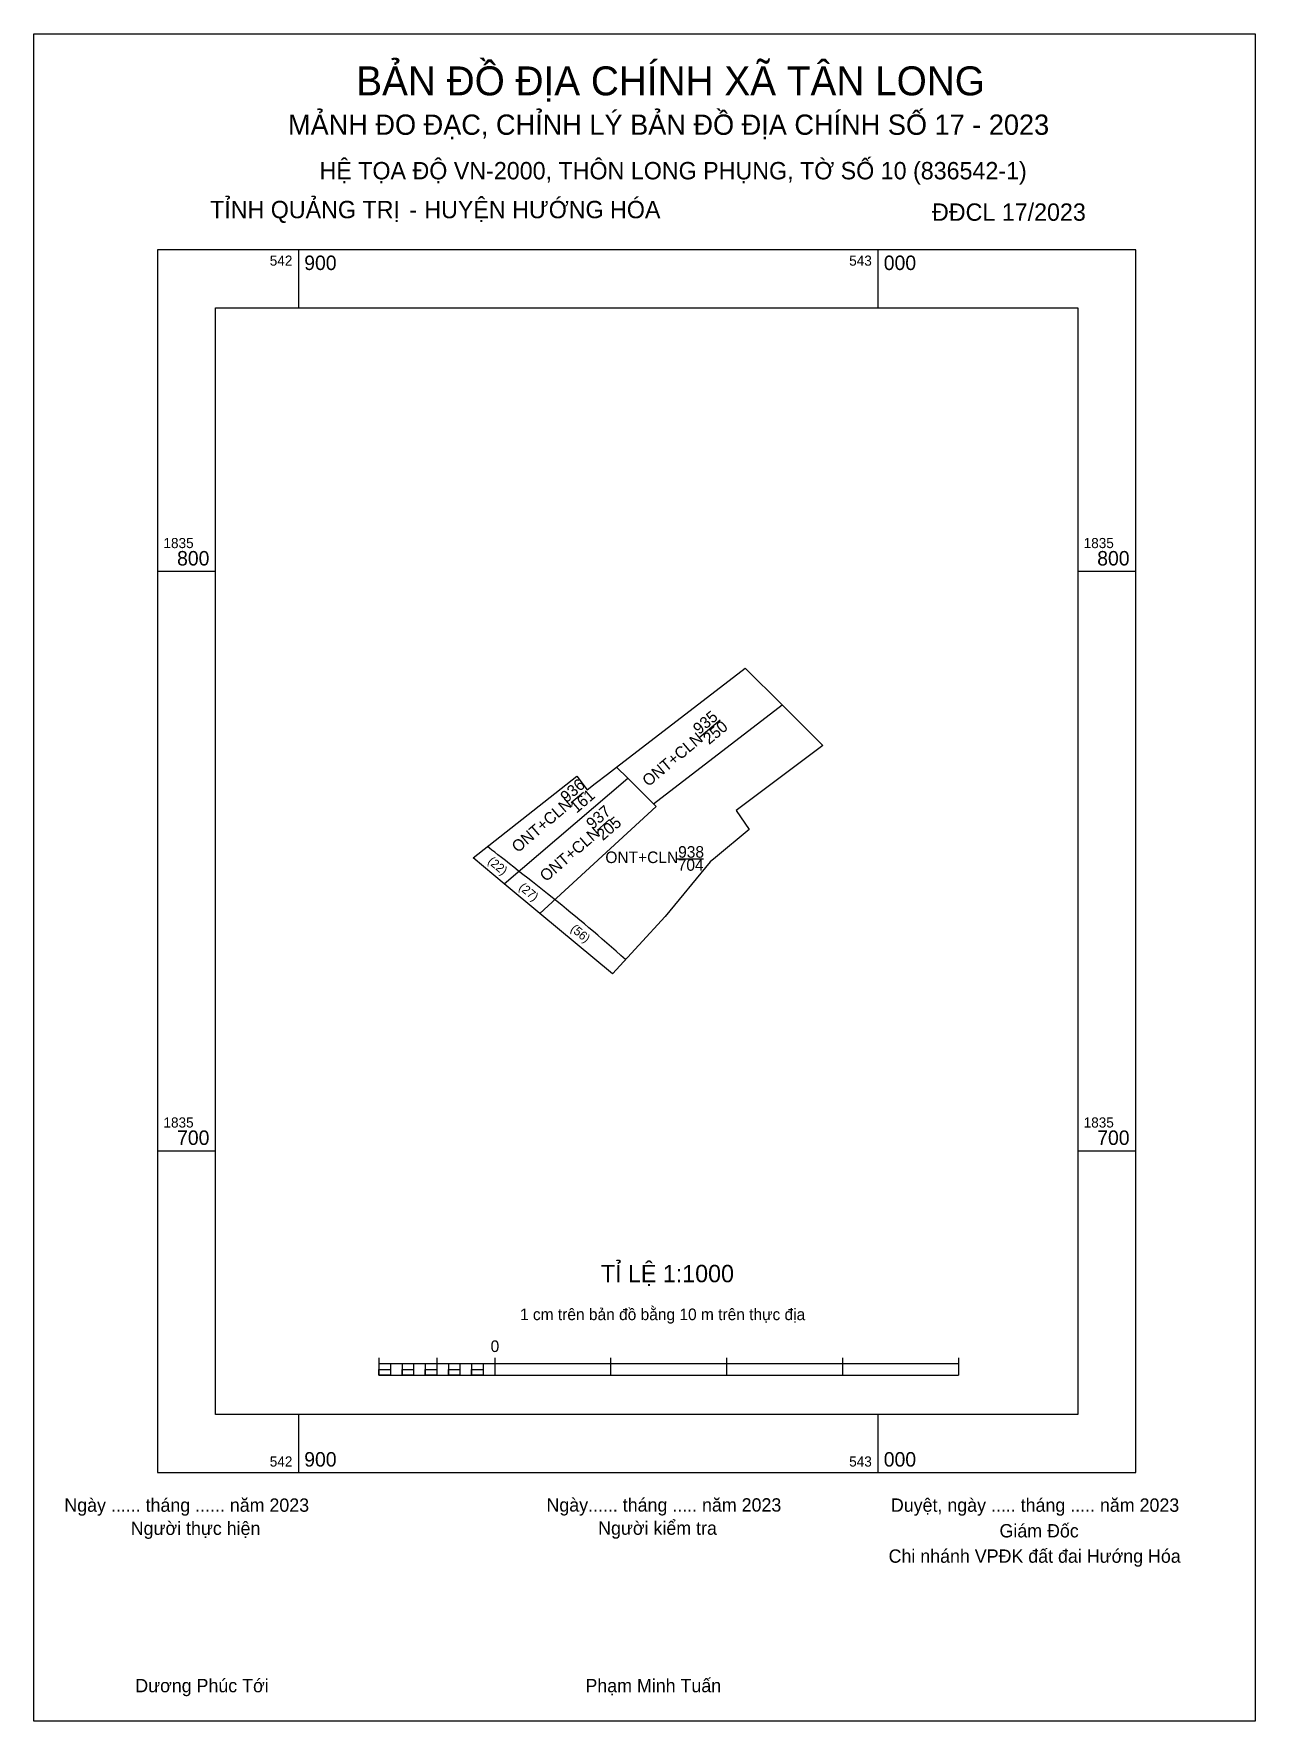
# Model space of a CAD drawing. Extents: x 542854 to 543065, y 1835602 to 1835893.
import ezdxf

# ---------------------------------------------------------------- set-up
doc = ezdxf.new("R2010")
doc.units = 0
for name, color, linetype in [('Level 1', 7, 'Continuous'), ('Level 10', 7, 'Continuous'), ('Level 13', 7, 'Continuous'), ('Level 2', 7, 'Continuous'), ('Level 6', 7, 'Continuous'), ('Level 62', 7, 'Continuous'), ('Level 63', 7, 'Continuous')]:
    doc.layers.add(name, color=color, linetype=linetype)

msp = doc.modelspace()

# ---------------------------------------------------------------- linework, layer by layer
at = {"layer": 'Level 1'}
for p, q in [((542854.33, 1835892.77), (542854.33, 1835892.77)), ((543065.1, 1835601.54), (543065.1, 1835601.54))]:
    msp.add_line(p, q, dxfattribs=at)
at = {"layer": 'Level 10'}
for p, q in [((542961.29, 1835759.84), (542983.47, 1835776.93)), ((542935.51, 1835746.04), (542956.83, 1835764.28)), ((542954.9, 1835766.2), (542956.83, 1835764.28)), ((542956.83, 1835764.28), (542961.29, 1835759.84)), ((542961.74, 1835759.39), (542941.66, 1835740.92)), ((542961.29, 1835759.84), (542961.74, 1835759.39))]:
    msp.add_line(p, q, dxfattribs=at)
msp.add_lwpolyline([(542948.01, 1835764.62), (542949.82, 1835762.27), (542951.22, 1835763.35), (542953.32, 1835764.98), (542954.9, 1835766.2), (542977.09, 1835783.28), (542983.47, 1835776.93), (542990.5, 1835769.92), (542975.55, 1835758.7), (542977.79, 1835755.45), (542971.97, 1835750.6), (542971.05, 1835749.83), (542963.29, 1835740.44), (542954.17, 1835730.51), (542941.66, 1835740.92), (542935.51, 1835746.04), (542930.13, 1835750.52)], close=True, dxfattribs=at)
at = {"layer": 'Level 13'}
for p, q in [((542969.13, 1835771.32), (542972.77, 1835774.38)), ((542947.07, 1835760.09), (542949.16, 1835761.9)), ((542951.6, 1835755.35), (542953.69, 1835757.15)), ((542951.6, 1835755.35), (542953.69, 1835757.15)), ((542965.14, 1835750.39), (542969.9, 1835750.39))]:
    msp.add_line(p, q, dxfattribs=at)
at = {"layer": 'Level 2'}
msp.add_lwpolyline([(542854.33, 1835892.77), (543065.09, 1835892.77), (543065.09, 1835601.54), (542854.33, 1835601.54)], close=True, dxfattribs=at)
at = {"layer": 'Level 6'}
msp.add_open_spline([(542956.43, 1835732.98), (542952, 1835736.95), (542944.48, 1835743.3), (542934.24, 1835751.2), (542932.63, 1835752.49)], degree=3, dxfattribs=at)
at = {"layer": 'Level 62'}
msp.add_lwpolyline([(542885.71, 1835845.49), (543034.49, 1835845.49), (543034.49, 1835654.49), (542885.71, 1835654.49)], close=True, dxfattribs=at)
at = {"layer": 'Level 63'}
for p, q in [((542854.33, 1835887.77), (542854.33, 1835892.77)), ((542854.33, 1835892.77), (542859.33, 1835892.77)), ((542854.33, 1835887.77), (542854.33, 1835892.77)), ((542854.33, 1835892.77), (542859.33, 1835892.77)), ((543060.09, 1835892.77), (543065.09, 1835892.77)), ((543060.09, 1835892.77), (543065.09, 1835892.77)), ((543065.09, 1835892.77), (543065.09, 1835887.77)), ((543065.09, 1835892.77), (543065.09, 1835887.77)), ((542854.33, 1835887.77), (542854.33, 1835887.77)), ((542854.33, 1835887.77), (542854.33, 1835887.77)), ((542900, 1835855.49), (542900, 1835845.49)), ((543000, 1835855.49), (543000, 1835845.49)), ((542875.71, 1835800), (542885.71, 1835800)), ((543034.49, 1835800), (543044.49, 1835800)), ((542875.71, 1835700), (542885.71, 1835700)), ((543034.49, 1835700), (543044.49, 1835700)), ((542913.87, 1835664.26), (542913.87, 1835661.26)), ((542913.87, 1835663.26), (543013.87, 1835663.26)), ((542915.87, 1835663.26), (542915.87, 1835661.26)), ((542917.87, 1835663.26), (542917.87, 1835661.26)), ((542919.87, 1835663.26), (542919.87, 1835661.26)), ((542921.87, 1835663.26), (542921.87, 1835661.26)), ((542923.87, 1835664.26), (542923.87, 1835661.26)), ((542923.87, 1835663.26), (542923.87, 1835661.26)), ((542925.87, 1835663.26), (542925.87, 1835661.26)), ((542927.87, 1835663.26), (542927.87, 1835661.26)), ((542929.87, 1835663.26), (542929.87, 1835661.26)), ((542931.87, 1835663.26), (542931.87, 1835661.26)), ((542933.87, 1835664.26), (542933.87, 1835661.26)), ((542933.87, 1835663.26), (542933.87, 1835661.26)), ((542953.87, 1835664.26), (542953.87, 1835661.26)), ((542973.87, 1835664.26), (542973.87, 1835661.26)), ((542993.87, 1835664.26), (542993.87, 1835661.26)), ((543013.87, 1835664.26), (543013.87, 1835661.26)), ((542913.87, 1835661.26), (543013.87, 1835661.26)), ((542900, 1835654.49), (542900, 1835644.49)), ((543000, 1835654.49), (543000, 1835644.49)), ((542854.33, 1835601.54), (542854.33, 1835606.54)), ((542854.33, 1835601.54), (542854.33, 1835606.54)), ((543065.09, 1835606.54), (543065.09, 1835601.54)), ((543065.09, 1835606.54), (543065.09, 1835601.54)), ((542859.33, 1835601.54), (542854.33, 1835601.54)), ((542859.33, 1835601.54), (542854.33, 1835601.54)), ((543065.09, 1835601.54), (543060.09, 1835601.54)), ((543065.09, 1835601.54), (543060.09, 1835601.54))]:
    msp.add_line(p, q, dxfattribs=at)
for points in [[(542875.71, 1835855.49), (542875.71, 1835644.49), (543044.49, 1835644.49), (543044.49, 1835855.49)], [(542913.87, 1835662.26), (542915.87, 1835662.26), (542915.87, 1835661.26), (542913.87, 1835661.26)], [(542913.87, 1835662.26), (542915.87, 1835662.26), (542915.87, 1835661.26), (542913.87, 1835661.26)], [(542917.87, 1835662.26), (542919.87, 1835662.26), (542919.87, 1835661.26), (542917.87, 1835661.26)], [(542921.87, 1835662.26), (542923.87, 1835662.26), (542923.87, 1835661.26), (542921.87, 1835661.26)], [(542925.87, 1835662.26), (542927.87, 1835662.26), (542927.87, 1835661.26), (542925.87, 1835661.26)], [(542929.87, 1835662.26), (542931.87, 1835662.26), (542931.87, 1835661.26), (542929.87, 1835661.26)]]:
    msp.add_lwpolyline(points, close=True, dxfattribs=at)

# ---------------------------------------------------------------- texts
at = {"layer": 'Level 13'}
for s, rotation, p in [('935', 40.0627, (542969.13, 1835771.72)), ('250', 40.0627, (542970.86, 1835770)), ('ONT+CLN ', 40.0627, (542960.38, 1835762.73)), ('936', 40.7757, (542946.26, 1835759.96)), ('161', 40.7757, (542947.98, 1835758.14)), ('ONT+CLN ', 40.7757, (542937.86, 1835751.33)), ('937', 40.7757, (542950.72, 1835755.35)), ('937', 40.7757, (542950.72, 1835755.35)), ('ONT+CLN ', 40.7757, (542942.72, 1835746.32)), ('ONT+CLN ', 40.7757, (542942.72, 1835746.32)), ('205', 40.7757, (542952.53, 1835753.42)), ('205', 40.7757, (542952.53, 1835753.42))]:
    msp.add_text(s, height=2, rotation=rotation, dxfattribs=at).set_placement(p)
for s, p in [('938', (542965.52, 1835750.57)), ('ONT+CLN ', (542952.96, 1835749.64)), ('704', (542965.45, 1835748.32))]:
    msp.add_text(s, height=2, dxfattribs=at).set_placement(p)
at = {"layer": 'Level 6'}
for s, p in [('HỆ TỌA ÐỘ VN-2000, THÔN LONG PHỤNG, TỜ SỐ 10 (836542-1)', (542903.63, 1835867.64)), ('TỈ LỆ 1:1000', (542952.18, 1835677.3))]:
    msp.add_text(s, height=3, dxfattribs=at).set_placement(p)
at = {"layer": 'Level 63'}
for s, height, p in [('BẢN ĐỒ ĐỊA CHÍNH XÃ TÂN LONG', 5, (542909.97, 1835882.14)), ('MẢNH ĐO ĐẠC, CHỈNH LÝ BẢN ĐỒ ÐỊA CHÍNH SỐ 17 - 2023', 3.5, (542898.2, 1835875.33)), ('TỈNH QUẢNG TRỊ', 3, (542884.75, 1835860.93)), (' HUYỆN HƯỚNG HÓA', 3, (542920.6, 1835860.93)), ('ĐĐCL 17/2023', 3, (543009.32, 1835860.49)), ('-', 3, (542919.12, 1835860.93)), ('542', 1.75, (542895.05, 1835852.74)), ('900', 2.5, (542901, 1835851.99)), ('543', 1.75, (542995.03, 1835852.74)), ('000', 2.5, (543001, 1835851.99)), ('1835', 1.75, (542876.71, 1835804)), ('1835', 1.75, (543035.49, 1835804)), ('800', 2.5, (542879.06, 1835801)), ('800', 2.5, (543037.83, 1835801)), ('1835', 1.75, (542876.71, 1835704)), ('700', 2.5, (542879.06, 1835701)), ('1835', 1.75, (543035.49, 1835704)), ('700', 2.5, (543037.83, 1835701)), ('1 cm trên bản đồ bằng 10 m trên thực địa', 2, (542938.23, 1835670.76)), ('0', 2, (542933.16, 1835665.26)), ('900', 2.5, (542901, 1835645.49)), ('000', 2.5, (543001, 1835645.49)), ('542', 1.75, (542895.05, 1835645.49)), ('543', 1.75, (542995.03, 1835645.49)), ('Ngày ...... tháng ...... năm 2023', 2.3, (542859.61, 1835637.69)), ('Ngày...... tháng ..... năm 2023', 2.3, (542942.8, 1835637.72)), ('Duyệt, ngày ..... tháng ..... năm 2023', 2.3, (543002.23, 1835637.69)), ('Người thực hiện', 2.3, (542871.06, 1835633.69)), ('Người kiểm tra', 2.3, (542951.72, 1835633.72)), ('Giám Đốc', 2.3, (543020.97, 1835633.26)), ('Chi nhánh VPĐK đất đai Hướng Hóa', 2.3, (543001.83, 1835628.89)), ('Dương Phúc Tới', 2.3, (542871.85, 1835606.54)), ('Phạm Minh Tuấn', 2.3, (542949.52, 1835606.54))]:
    msp.add_text(s, height=height, dxfattribs=at).set_placement(p)
for s, p in [('(22)', (542932.54, 1835749.75)), ('(27)', (542937.9, 1835745.25)), ('(56)', (542946.83, 1835738.08))]:
    msp.add_text(s, height=1.5, rotation=320.2273, dxfattribs=at).set_placement(p)

doc.saveas('drawing.dxf')
